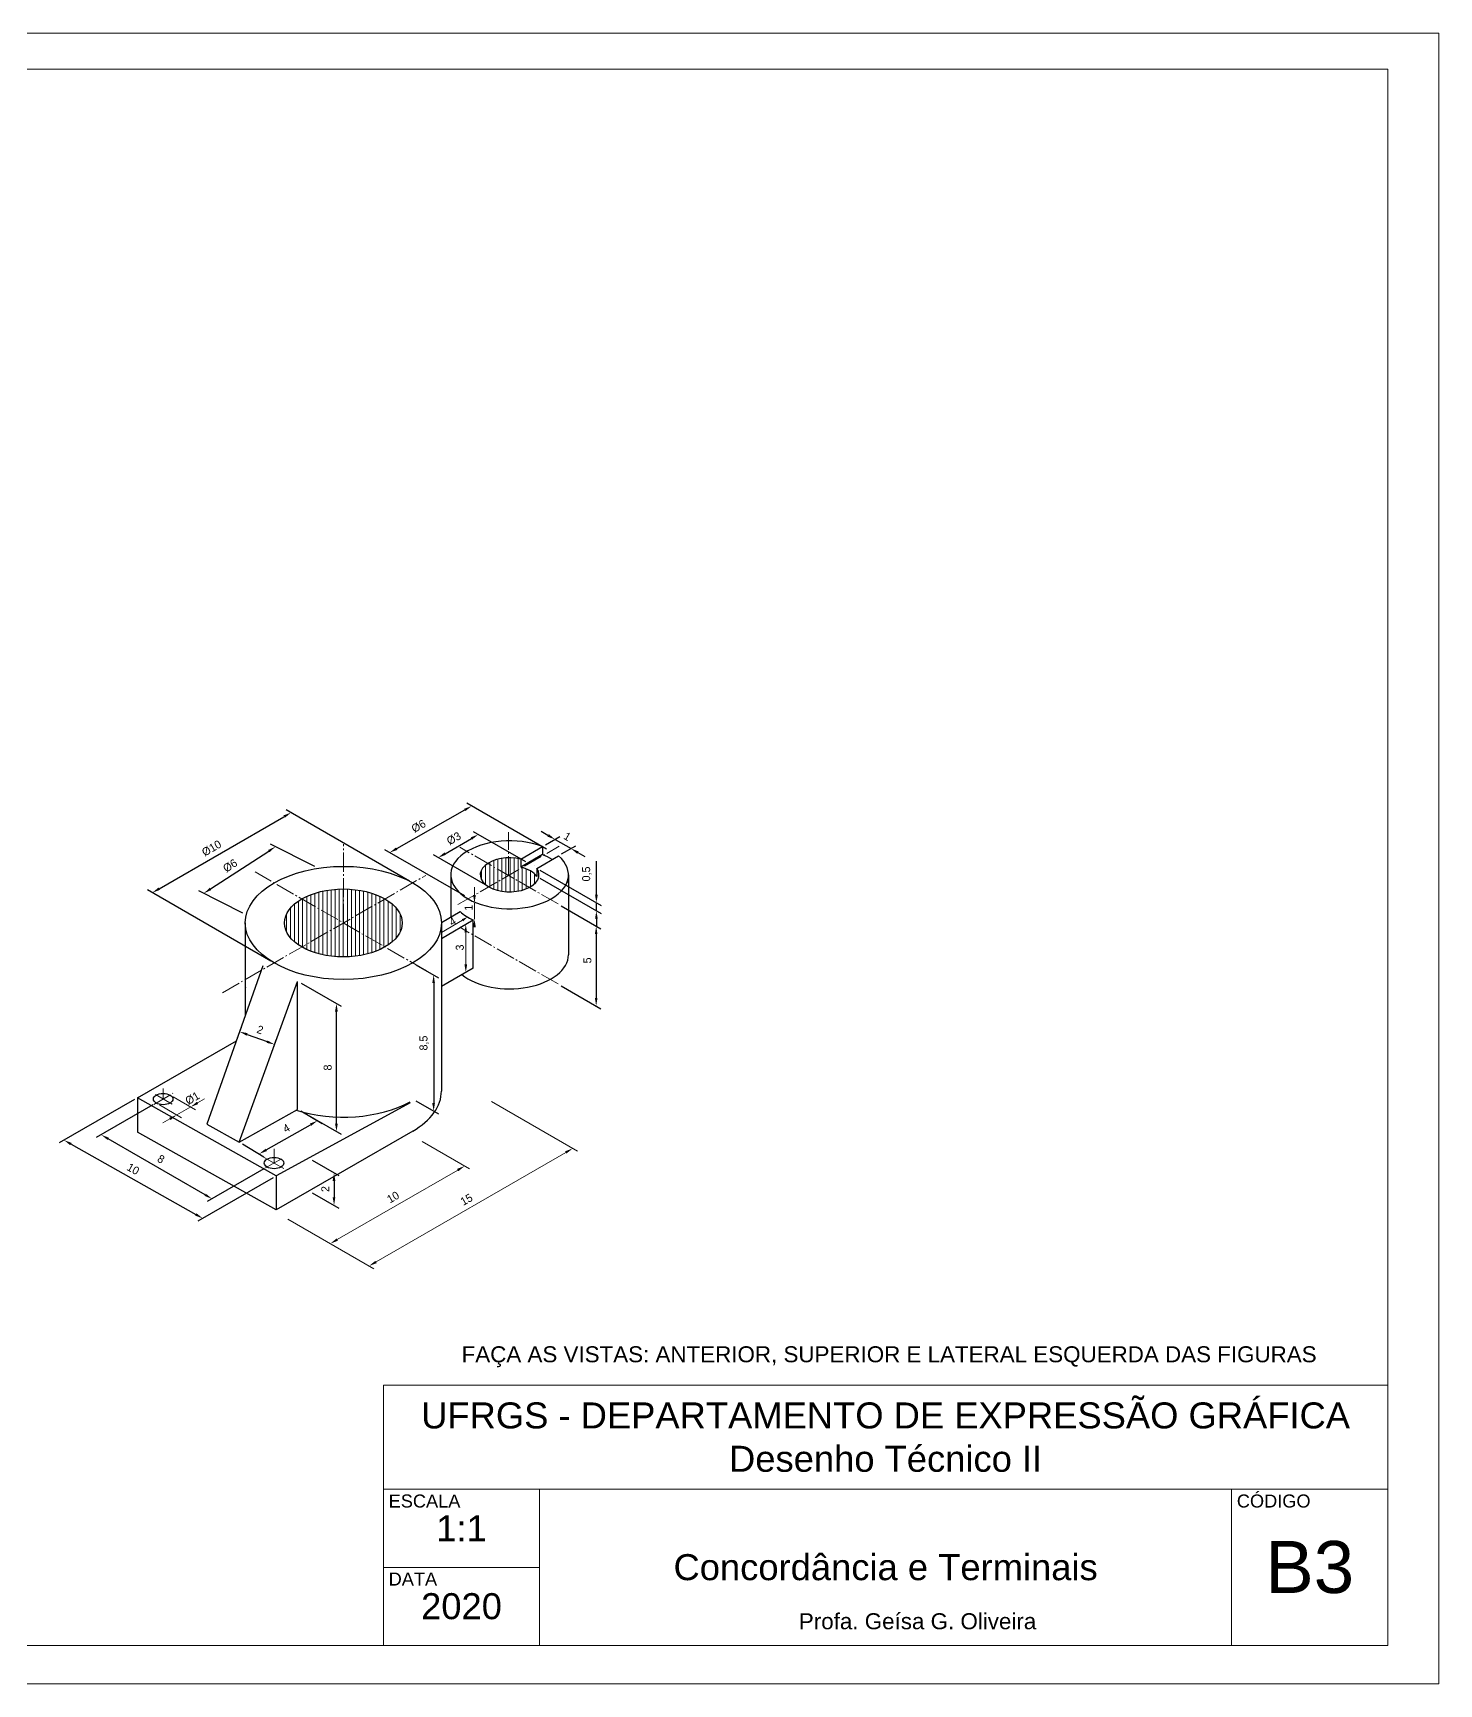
# Model space of a CAD drawing. Header units: millimetres. Extents: x -68 to 368, y -1 to 146.
# Drawn here: x 280.2 to 368, y 42.4 to 145.6 of the extents above; entities that cross this region are included whole.
import ezdxf

# ---------------------------------------------------------------- set-up
doc = ezdxf.new("R2010")
doc.units = ezdxf.units.MM
doc.header["$LTSCALE"] = 0.05
doc.linetypes.add('ACAD_ISO04W100', pattern=[30, 24, -3, 0, -3])
for name, color, linetype, lineweight in [('COTAS', 94, 'Continuous', 13), ('EIXOS', 142, 'ACAD_ISO04W100', 20), ('HACHURA', 252, 'Continuous', 13), ('MARGEM', 102, 'Continuous', 20), ('VISÍVEL', 7, 'Continuous', 30)]:
    doc.layers.add(name, color=color, linetype=linetype, lineweight=lineweight)
doc.styles.add('century', font='')
doc.styles.get('century').set_extended_font_data('Century Gothic')
doc.dimstyles.new('ISO-25', dxfattribs={"dimtxt": 0.5, "dimasz": 0.5, "dimexe": 0.3, "dimexo": 0.2, "dimgap": 0.3, "dimtad": 1, "dimtxsty": 'Standard', "dimcen": 2.5, "dimadec": 0, "dimazin": 0, "dimtfac": 1, "dimtmove": 0, "dimatfit": 3, "dimfxl": 1, "dimarcsym": 0})

# ---------------------------------------------------------------- blocks, each defined once
blk = doc.blocks.new('*D18')
at = {"layer": 'COTAS', "color": 0, "lineweight": -2, "transparency": 16777216}
for p, q in [((287.68, 78.61), (284.14, 76.57)), ((290.94, 72.99), (284.88, 76.49)), ((294.61, 74.61), (291.07, 72.57))]:
    blk.add_line(p, q, dxfattribs=at)
at = {"layer": 'COTAS', "color": 0, "transparency": 16777216}
for points in [[(284.92, 76.56), (284.84, 76.42), (284.44, 76.74)], [(290.98, 73.06), (290.9, 72.92), (291.37, 72.74)]]:
    blk.add_solid(points, dxfattribs=at)
at = {"layer": 'Defpoints', "color": 0, "transparency": 16777216}
for p in [(287.88, 78.72), (284.44, 76.74), (294.81, 74.72)]:
    blk.add_point(p, dxfattribs=at)
at = {"layer": 'COTAS', "color": 0, "transparency": 16777216, "insert": (288.18, 75.22), "char_height": 0.5, "attachment_point": 5, "rotation": 330}
blk.add_mtext('8', dxfattribs=at)
blk = doc.blocks.new('*D13')
at = {"layer": 'COTAS', "color": 0, "lineweight": -2, "transparency": 16777216}
for p, q in [((294.75, 75.8), (297.52, 77.37)), ((296.91, 78.23), (298.25, 77.44)), ((293.27, 76.17), (294.61, 75.37))]:
    blk.add_line(p, q, dxfattribs=at)
at = {"layer": 'COTAS', "color": 0, "transparency": 16777216}
for points in [[(297.48, 77.44), (297.56, 77.3), (297.96, 77.62)], [(294.71, 75.87), (294.79, 75.72), (294.32, 75.55)]]:
    blk.add_solid(points, dxfattribs=at)
at = {"layer": 'Defpoints', "color": 0, "transparency": 16777216}
for p in [(296.71, 78.35), (297.96, 77.62), (293.07, 76.28)]:
    blk.add_point(p, dxfattribs=at)
at = {"layer": 'COTAS', "color": 0, "transparency": 16777216, "insert": (296.01, 77.15), "char_height": 0.5, "attachment_point": 5, "rotation": 29.5773}
blk.add_mtext('4', dxfattribs=at)
blk = doc.blocks.new('*D14')
at = {"layer": 'COTAS', "color": 0, "lineweight": -2, "transparency": 16777216}
for p, q in [((297.63, 75.15), (299.29, 74.19)), ((298.99, 73.86), (298.99, 72.84)), ((297.63, 73.12), (299.29, 72.16))]:
    blk.add_line(p, q, dxfattribs=at)
at = {"layer": 'COTAS', "color": 0, "transparency": 16777216}
for points in [[(298.9, 73.86), (299.07, 73.86), (298.99, 74.36)], [(298.9, 72.84), (299.07, 72.84), (298.99, 72.34)]]:
    blk.add_solid(points, dxfattribs=at)
at = {"layer": 'Defpoints', "color": 0, "transparency": 16777216}
for p in [(297.43, 75.26), (297.43, 73.24), (298.99, 72.34)]:
    blk.add_point(p, dxfattribs=at)
at = {"layer": 'COTAS', "color": 0, "transparency": 16777216, "insert": (298.44, 73.35), "char_height": 0.5, "attachment_point": 5, "rotation": 90}
blk.add_mtext('2', dxfattribs=at)
blk = doc.blocks.new('*D15')
at = {"layer": 'COTAS', "color": 0, "lineweight": -2, "transparency": 16777216}
for p, q in [((297.78, 93.49), (295.02, 94.89)), ((291.27, 92.1), (294.91, 94.46)), ((293.3, 90.58), (290.54, 91.98))]:
    blk.add_line(p, q, dxfattribs=at)
at = {"layer": 'COTAS', "color": 0, "transparency": 16777216}
for points in [[(294.87, 94.53), (294.96, 94.39), (295.33, 94.74)], [(291.23, 92.17), (291.32, 92.03), (290.85, 91.82)]]:
    blk.add_solid(points, dxfattribs=at)
at = {"layer": 'Defpoints', "color": 0, "transparency": 16777216}
for p in [(295.33, 94.74), (297.99, 93.39), (293.51, 90.47)]:
    blk.add_point(p, dxfattribs=at)
at = {"layer": 'COTAS', "color": 0, "transparency": 16777216, "insert": (292.5, 93.55), "char_height": 0.5, "attachment_point": 5, "rotation": 33.0675}
blk.add_mtext('%%C6', dxfattribs=at)
blk = doc.blocks.new('*D19')
at = {"layer": 'COTAS', "color": 0, "lineweight": -2, "transparency": 16777216}
for p, q in [((303.7, 92.59), (296, 97.04)), ((288.07, 92.11), (295.86, 96.61)), ((295.04, 87.59), (287.34, 92.04))]:
    blk.add_line(p, q, dxfattribs=at)
at = {"layer": 'COTAS', "color": 0, "transparency": 16777216}
for points in [[(295.82, 96.69), (295.91, 96.54), (296.3, 96.86)], [(288.03, 92.19), (288.11, 92.04), (287.64, 91.86)]]:
    blk.add_solid(points, dxfattribs=at)
at = {"layer": 'Defpoints', "color": 0, "transparency": 16777216}
for p in [(296.3, 96.86), (303.9, 92.47), (295.24, 87.47)]:
    blk.add_point(p, dxfattribs=at)
at = {"layer": 'COTAS', "color": 0, "transparency": 16777216, "insert": (291.34, 94.64), "char_height": 0.5, "attachment_point": 5, "rotation": 30}
blk.add_mtext('%%C10', dxfattribs=at)
blk = doc.blocks.new('*D16')
at = {"layer": 'COTAS', "color": 0, "lineweight": -2, "transparency": 16777216}
for p, q in [((302.9, 94.62), (307.15, 97.03)), ((312.26, 94.58), (307.29, 97.45)), ((307.15, 91.67), (302.17, 94.54))]:
    blk.add_line(p, q, dxfattribs=at)
at = {"layer": 'COTAS', "color": 0, "transparency": 16777216}
for points in [[(307.11, 97.1), (307.19, 96.96), (307.59, 97.28)], [(302.86, 94.69), (302.95, 94.54), (302.47, 94.37)]]:
    blk.add_solid(points, dxfattribs=at)
at = {"layer": 'Defpoints', "color": 0, "transparency": 16777216}
for p in [(307.59, 97.28), (312.47, 94.46), (307.35, 91.55)]:
    blk.add_point(p, dxfattribs=at)
at = {"layer": 'COTAS', "color": 0, "transparency": 16777216, "insert": (304.27, 96.02), "char_height": 0.5, "attachment_point": 5, "rotation": 29.5988}
blk.add_mtext('%%C6', dxfattribs=at)
blk = doc.blocks.new('*D20')
at = {"layer": 'COTAS', "color": 0, "lineweight": -2, "transparency": 16777216}
for p, q in [((305.93, 94.3), (307.57, 95.25)), ((310.96, 93.79), (307.7, 95.67)), ((308.45, 92.35), (305.19, 94.23))]:
    blk.add_line(p, q, dxfattribs=at)
at = {"layer": 'COTAS', "color": 0, "transparency": 16777216}
for points in [[(307.53, 95.32), (307.61, 95.18), (308, 95.5)], [(305.89, 94.38), (305.97, 94.23), (305.49, 94.05)]]:
    blk.add_solid(points, dxfattribs=at)
at = {"layer": 'Defpoints', "color": 0, "transparency": 16777216}
for p in [(308, 95.5), (311.16, 93.67), (308.65, 92.23)]:
    blk.add_point(p, dxfattribs=at)
at = {"layer": 'COTAS', "color": 0, "transparency": 16777216, "insert": (306.47, 95.25), "char_height": 0.5, "attachment_point": 5, "rotation": 29.9057}
blk.add_mtext('%%C3', dxfattribs=at)
blk = doc.blocks.new('*D21')
at = {"layer": 'COTAS', "color": 0, "lineweight": -2, "transparency": 16777216}
for p, q in [((304.1, 87.36), (305.51, 86.55)), ((305.21, 86.22), (305.21, 78.72)), ((304.1, 78.86), (305.51, 78.05))]:
    blk.add_line(p, q, dxfattribs=at)
at = {"layer": 'COTAS', "color": 0, "transparency": 16777216}
for points in [[(305.12, 86.22), (305.29, 86.22), (305.21, 86.72)], [(305.12, 78.72), (305.29, 78.72), (305.21, 78.22)]]:
    blk.add_solid(points, dxfattribs=at)
at = {"layer": 'Defpoints', "color": 0, "transparency": 16777216}
for p in [(303.9, 87.47), (303.9, 78.97), (305.21, 78.22)]:
    blk.add_point(p, dxfattribs=at)
at = {"layer": 'COTAS', "color": 0, "transparency": 16777216, "insert": (304.62, 82.47), "char_height": 0.5, "attachment_point": 5, "rotation": 90}
blk.add_mtext('8,5', dxfattribs=at)
blk = doc.blocks.new('*D22')
at = {"layer": 'COTAS', "color": 0, "lineweight": -2, "transparency": 16777216}
for p, q in [((296.94, 86.21), (299.44, 84.77)), ((299.14, 77.44), (299.14, 84.44)), ((296.94, 78.21), (299.44, 76.77))]:
    blk.add_line(p, q, dxfattribs=at)
at = {"layer": 'COTAS', "color": 0, "transparency": 16777216}
for points in [[(299.05, 84.44), (299.22, 84.44), (299.14, 84.94)], [(299.05, 77.44), (299.22, 77.44), (299.14, 76.94)]]:
    blk.add_solid(points, dxfattribs=at)
at = {"layer": 'Defpoints', "color": 0, "transparency": 16777216}
for p in [(296.74, 86.32), (299.14, 84.94), (296.74, 78.32)]:
    blk.add_point(p, dxfattribs=at)
at = {"layer": 'COTAS', "color": 0, "transparency": 16777216, "insert": (298.59, 80.94), "char_height": 0.5, "attachment_point": 5, "rotation": 90}
blk.add_mtext('8', dxfattribs=at)
blk = doc.blocks.new('*D23')
at = {"layer": 'COTAS', "color": 0, "lineweight": -2, "transparency": 16777216}
for p, q in [((312.35, 95.44), (311.92, 95.69)), ((312.2, 94.86), (313.09, 95.37)), ((312.79, 95.19), (313.79, 94.62)), ((313.2, 94.28), (314.09, 94.79)), ((314.22, 94.37), (314.65, 94.12))]:
    blk.add_line(p, q, dxfattribs=at)
at = {"layer": 'COTAS', "color": 0, "transparency": 16777216}
for points in [[(312.4, 95.52), (312.31, 95.37), (312.79, 95.19)], [(314.26, 94.44), (314.18, 94.29), (313.79, 94.62)]]:
    blk.add_solid(points, dxfattribs=at)
at = {"layer": 'Defpoints', "color": 0, "transparency": 16777216}
for p in [(312, 94.74), (313, 94.16), (313.79, 94.62)]:
    blk.add_point(p, dxfattribs=at)
at = {"layer": 'COTAS', "color": 0, "transparency": 16777216, "insert": (313.56, 95.38), "char_height": 0.5, "attachment_point": 5, "rotation": 330}
blk.add_mtext('1', dxfattribs=at)
blk = doc.blocks.new('*D24')
at = {"layer": 'COTAS', "color": 0, "lineweight": -2, "transparency": 16777216}
for p, q in [((311.85, 93.27), (315.67, 91.06)), ((315.37, 91.73), (315.37, 93.83)), ((311.85, 92.77), (315.67, 90.56)), ((315.37, 90.73), (315.37, 91.23)), ((315.37, 90.23), (315.37, 89.73))]:
    blk.add_line(p, q, dxfattribs=at)
at = {"layer": 'COTAS', "color": 0, "transparency": 16777216}
for points in [[(315.29, 91.73), (315.46, 91.73), (315.37, 91.23)], [(315.29, 90.23), (315.46, 90.23), (315.37, 90.73)]]:
    blk.add_solid(points, dxfattribs=at)
at = {"layer": 'Defpoints', "color": 0, "transparency": 16777216}
for p in [(311.65, 93.38), (311.65, 92.88), (315.37, 90.73)]:
    blk.add_point(p, dxfattribs=at)
at = {"layer": 'COTAS', "color": 0, "transparency": 16777216, "insert": (314.78, 93.03), "char_height": 0.5, "attachment_point": 5, "rotation": 90}
blk.add_mtext('0,5', dxfattribs=at)
blk = doc.blocks.new('*D17')
at = {"layer": 'COTAS', "color": 0, "lineweight": -2, "transparency": 16777216}
for p, q in [((313.18, 91.04), (315.66, 89.61)), ((315.36, 89.28), (315.36, 85.28)), ((313.18, 86.04), (315.66, 84.61))]:
    blk.add_line(p, q, dxfattribs=at)
at = {"layer": 'COTAS', "color": 0, "transparency": 16777216}
for points in [[(315.28, 89.28), (315.44, 89.28), (315.36, 89.78)], [(315.28, 85.28), (315.44, 85.28), (315.36, 84.78)]]:
    blk.add_solid(points, dxfattribs=at)
at = {"layer": 'Defpoints', "color": 0, "transparency": 16777216}
for p in [(312.98, 91.16), (312.98, 86.16), (315.36, 84.78)]:
    blk.add_point(p, dxfattribs=at)
at = {"layer": 'COTAS', "color": 0, "transparency": 16777216, "insert": (314.81, 87.63), "char_height": 0.5, "attachment_point": 5, "rotation": 90}
blk.add_mtext('5', dxfattribs=at)
blk = doc.blocks.new('*D28')
at = {"layer": 'COTAS', "color": 0, "lineweight": -2, "transparency": 16777216}
for p, q in [((292.95, 82.8), (293.2, 83.46)), ((293.56, 83.01), (294.81, 82.56)), ((295.14, 82.01), (295.38, 82.67))]:
    blk.add_line(p, q, dxfattribs=at)
at = {"layer": 'COTAS', "color": 0, "transparency": 16777216}
for points in [[(293.59, 83.09), (293.53, 82.93), (293.09, 83.18)], [(294.83, 82.63), (294.78, 82.48), (295.28, 82.38)]]:
    blk.add_solid(points, dxfattribs=at)
at = {"layer": 'Defpoints', "color": 0, "transparency": 16777216}
for p in [(292.89, 82.61), (295.07, 81.82), (295.28, 82.38)]:
    blk.add_point(p, dxfattribs=at)
at = {"layer": 'COTAS', "color": 0, "transparency": 16777216, "insert": (294.37, 83.3), "char_height": 0.5, "attachment_point": 5, "rotation": 339.9823}
blk.add_mtext('2', dxfattribs=at)
blk = doc.blocks.new('*D29')
at = {"layer": 'COTAS', "color": 0, "lineweight": -2, "transparency": 16777216}
for p, q in [((286.52, 78.94), (281.82, 76.23)), ((282.56, 76.16), (290.35, 71.76)), ((295.18, 74.05), (290.48, 71.34))]:
    blk.add_line(p, q, dxfattribs=at)
at = {"layer": 'COTAS', "color": 0, "transparency": 16777216}
for points in [[(282.6, 76.23), (282.52, 76.08), (282.13, 76.4)], [(290.39, 71.84), (290.31, 71.69), (290.79, 71.52)]]:
    blk.add_solid(points, dxfattribs=at)
at = {"layer": 'Defpoints', "color": 0, "transparency": 16777216}
for p in [(286.72, 79.05), (295.38, 74.17), (290.79, 71.52)]:
    blk.add_point(p, dxfattribs=at)
at = {"layer": 'COTAS', "color": 0, "transparency": 16777216, "insert": (286.44, 74.6), "char_height": 0.5, "attachment_point": 5, "rotation": 330.5747}
blk.add_mtext('10', dxfattribs=at)

msp = doc.modelspace()

# ---------------------------------------------------------------- hatches: boundary and pattern name
at = {"layer": 'HACHURA'}
h = msp.add_hatch(dxfattribs=at)
h.set_pattern_fill('ANSI31', color=256, scale=0.08, angle=45)
h.set_pattern_definition([(90, (25.49933, -14.37459), (-0.254, 3e-17), [])])
edge = h.paths.add_edge_path()
edge.add_ellipse((309.953, 92.98), major_axis=(-1.837, 0), ratio=0.5773503, start_angle=271.98596, end_angle=317.80913)
edge.add_line((308.591, 93.692), (309.889, 92.943))
edge.add_line((309.889, 92.943), (309.889, 94.04))
edge = h.paths.add_edge_path()
edge.add_ellipse((309.953, 92.98), major_axis=(-1.837, 0), ratio=0.5773503, start_angle=317.80913, end_angle=405)
edge.add_line((308.654, 92.23), (309.889, 92.943))
edge.add_line((309.889, 92.943), (308.591, 93.692))
edge = h.paths.add_edge_path()
edge.add_line((309.889, 92.943), (308.654, 92.23))
edge.add_ellipse((309.953, 92.98), major_axis=(-1.837, 0), ratio=0.5773503, start_angle=405, end_angle=492.19087)
edge.add_line((311.186, 92.194), (309.889, 92.943))
edge = h.paths.add_edge_path()
edge.add_ellipse((309.953, 92.98), major_axis=(-1.837, 0), ratio=0.5773503, start_angle=247.63754, end_angle=271.98596)
edge.add_line((309.889, 94.04), (309.889, 92.943))
edge.add_line((309.889, 92.943), (310.744, 93.437))
edge.add_ellipse((309.953, 92.48), major_axis=(-1.837, 0), ratio=0.5773503, start_angle=244.47122, end_angle=247.63754)
edge.add_line((310.652, 93.461), (310.652, 93.961))
edge = h.paths.add_edge_path()
edge.add_ellipse((309.953, 92.48), major_axis=(-1.837, 0), ratio=0.5773503, start_angle=202.36246, end_angle=244.47122)
edge.add_line((310.744, 93.437), (309.889, 92.943))
edge.add_line((309.889, 92.943), (311.186, 92.194))
edge.add_ellipse((309.953, 92.98), major_axis=(-1.837, 0), ratio=0.5773503, start_angle=492.19087, end_angle=562.36246)
edge.add_line((311.652, 93.383), (311.652, 92.883))
h = msp.add_hatch(dxfattribs=at)
h.set_pattern_fill('ANSI31', color=256, scale=0.08, angle=45)
h.set_pattern_definition([(90, (25.49933, -13.87459), (-0.254, 3e-17), [])])
edge = h.paths.add_edge_path()
edge.add_ellipse((299.571, 89.973), major_axis=(-3.674, 0), ratio=0.5773503, start_angle=135, end_angle=225)
edge.add_line((302.169, 91.473), (299.571, 89.973))
edge.add_line((299.571, 89.973), (302.169, 88.473))
edge = h.paths.add_edge_path()
edge.add_ellipse((299.571, 89.973), major_axis=(-3.674, 0), ratio=0.5773503, start_angle=225, end_angle=270)
edge.add_line((299.571, 92.095), (299.571, 89.973))
edge.add_line((299.571, 89.973), (302.169, 91.473))
edge = h.paths.add_edge_path()
edge.add_ellipse((299.571, 89.973), major_axis=(-3.674, 0), ratio=0.5773503, start_angle=270, end_angle=315)
edge.add_line((296.973, 91.473), (299.571, 89.973))
edge.add_line((299.571, 89.973), (299.571, 92.095))
edge = h.paths.add_edge_path()
edge.add_ellipse((299.571, 89.973), major_axis=(-3.674, 0), ratio=0.5773503, start_angle=315, end_angle=405)
edge.add_line((296.973, 88.473), (299.571, 89.973))
edge.add_line((299.571, 89.973), (296.973, 91.473))
edge = h.paths.add_edge_path()
edge.add_line((299.571, 89.973), (296.973, 88.473))
edge.add_ellipse((299.571, 89.973), major_axis=(-3.674, 0), ratio=0.5773503, start_angle=45, end_angle=135)
edge.add_line((302.169, 88.473), (299.571, 89.973))

# ---------------------------------------------------------------- linework, layer by layer
at = {"layer": 'COTAS'}
for p, q in [((307.758, 91.716), (307.758, 92.216)), ((307.758, 90.2), (307.758, 91.216)), ((305.695, 89.377), (307.016, 90.14)), ((307.217, 89.388), (307.217, 87.383)), ((288.08, 78.608), (289.468, 77.807)), ((288.946, 79.108), (290.334, 78.307)), ((289.168, 77.98), (290.034, 78.48)), ((290.467, 78.73), (290.9, 78.98)), ((308.822, 78.815), (314.193, 75.714)), ((288.735, 77.73), (288.302, 77.48)), ((301.611, 68.796), (313.46, 75.637)), ((304.492, 76.315), (307.443, 74.611)), ((299.19, 70.193), (306.709, 74.535)), ((296.107, 71.473), (301.478, 68.372)), ((296.107, 71.473), (299.057, 69.77))]:
    msp.add_line(p, q, dxfattribs=at)
for points in [[(307.675, 91.716), (307.842, 91.716), (307.758, 91.216)], [(306.974, 90.212), (307.057, 90.068), (307.323, 90.343)], [(307.133, 89.388), (307.3, 89.388), (307.217, 89.888)], [(307.842, 89.7), (307.675, 89.7), (307.758, 90.2)], [(307.133, 87.383), (307.3, 87.383), (307.217, 86.883)], [(290.425, 78.802), (290.508, 78.658), (290.034, 78.48)], [(288.693, 77.802), (288.776, 77.658), (289.168, 77.98)], [(313.419, 75.709), (313.502, 75.565), (313.893, 75.887)], [(306.668, 74.607), (306.751, 74.462), (307.143, 74.785)], [(299.149, 70.265), (299.232, 70.121), (298.757, 69.943)], [(301.569, 68.868), (301.653, 68.724), (301.178, 68.546)]]:
    msp.add_solid(points, dxfattribs=at)
at = {"layer": 'EIXOS'}
for p, q in [((299.571, 89.973), (299.571, 94.891)), ((309.889, 92.943), (309.889, 95.646)), ((306.726, 91.117), (313.052, 94.769)), ((312.979, 91.159), (306.847, 94.699)), ((292.022, 85.615), (304.717, 92.944)), ((304.76, 86.978), (294.051, 93.161)), ((312.979, 86.159), (306.847, 89.699)), ((288.313, 78.973), (288.313, 79.629)), ((287.728, 78.636), (288.928, 79.329)), ((288.875, 78.649), (287.764, 79.29)), ((295.241, 74.973), (294.487, 75.409)), ((294.671, 74.645), (295.792, 75.292)), ((295.241, 74.973), (295.241, 75.87)), ((295.241, 74.973), (295.847, 74.624))]:
    msp.add_line(p, q, dxfattribs=at)
at = {"layer": 'MARGEM'}
for p, q in [((302.074, 61.093), (364.799, 61.093)), ((302.074, 44.843), (302.074, 61.093)), ((302.074, 54.593), (364.799, 54.593)), ((311.824, 54.593), (311.824, 44.843)), ((355.049, 54.593), (355.049, 44.843)), ((302.074, 49.718), (311.824, 49.718)), ((302.074, 44.843), (364.799, 44.843))]:
    msp.add_line(p, q, dxfattribs=at)
for points in [[(367.999, 42.432), (204.222, 42.432), (204.222, 145.565), (367.999, 145.565)], [(364.799, 44.843), (206.493, 44.843), (206.493, 143.297), (364.799, 143.297)]]:
    msp.add_lwpolyline(points, close=True, dxfattribs=at)
at = {"layer": 'VISÍVEL'}
for p, q in [((310.652, 93.961), (312.002, 94.74)), ((312.002, 94.24), (310.652, 93.461)), ((310.652, 93.961), (310.652, 93.461)), ((311.652, 93.383), (313.002, 94.163)), ((312.002, 94.74), (312.002, 94.24)), ((306.278, 92.98), (306.278, 90.346)), ((311.652, 93.383), (311.652, 92.883)), ((313.627, 92.98), (313.627, 87.98)), ((293.447, 89.973), (293.447, 84.211)), ((305.695, 90.009), (306.858, 90.681)), ((305.695, 89.009), (307.682, 90.157)), ((305.695, 89.973), (305.695, 79.473)), ((307.682, 87.151), (307.682, 90.157)), ((294.531, 87.297), (291.052, 77.393)), ((307.682, 87.151), (305.695, 86.009)), ((293.052, 76.282), (296.71, 86.323)), ((296.71, 78.323), (296.71, 86.323)), ((286.717, 79.052), (292.886, 82.614)), ((295.377, 74.167), (286.717, 79.052)), ((286.717, 79.052), (286.717, 76.895)), ((303.74, 78.728), (295.377, 74.167)), ((291.052, 77.393), (293.052, 76.282)), ((293.052, 76.282), (296.71, 78.323)), ((295.377, 72.052), (286.717, 76.895)), ((303.901, 76.973), (295.377, 72.052)), ((295.377, 74.167), (295.377, 72.052))]:
    msp.add_line(p, q, dxfattribs=at)
for centre, major_axis, start_param, end_param in [((309.953, 92.98), (-3.674, 0), 4.1206491, 10.0165178), ((309.953, 92.98), (-1.837, 0), 4.3220905, 9.8150765), ((309.953, 92.48), (-3.674, 0), 10.1843898, 10.4038344), ((309.953, 92.48), (-1.837, 0), 3.5318911, 4.3220905), ((309.953, 92.48), (-3.674, 0), 6.1650597, 6.2831853), ((309.953, 92.48), (-3.674, 0), 9.424778, 9.5429036), ((309.953, 91.825), (-3.674, 0), 6.8526894, 7.187863), ((309.953, 87.98), (-3.674, 0), 6.9053597, 9.424778), ((299.571, 85.973), (-6.124, 0), 6.2831853, 6.293186), ((299.571, 79.473), (-6.124, 0), 2.3561945, 3.1415927), ((299.571, 81.377), (-6.124, 0), 7.3525768, 8.6033113)]:
    msp.add_ellipse(centre, major_axis=major_axis, ratio=0.5773503, start_param=start_param, end_param=end_param, dxfattribs=at)
for centre, major_axis in [((299.571, 89.973), (-6.124, 0)), ((299.571, 89.973), (-3.674, 0)), ((288.313, 78.973), (-0.612, 0)), ((295.241, 74.973), (-0.612, 0))]:
    msp.add_ellipse(centre, major_axis=major_axis, ratio=0.5773503, dxfattribs=at)

# ---------------------------------------------------------------- texts
at = {"layer": 'COTAS', "char_height": 0.5, "attachment_point": 5}
for s, insert, rotation in [('1', (307.387, 90.928), 90), ('4', (306.385, 90.065), 30), ('3', (306.844, 88.438), 90), ('%%C1', (290.141, 79.019), 30), ('10', (302.675, 72.84), 30), ('15', (307.261, 72.693), 30)]:
    msp.add_mtext(s, dxfattribs=dict(at, insert=insert, rotation=rotation))
at = {"layer": 'MARGEM', "char_height": 1, "width": 56.65159, "attachment_point": 1, "style": 'century'}
for s, insert in [('\\pxt32;{\\fArial|b0|i0|c0|p34;FAÇA AS VISTAS: ANTERIOR, SUPERIOR E LATERAL ESQUERDA DAS FIGURAS}', (306.956, 63.528)), ('\\pxt32;{\\fArial|b0|i0|c0|p34;Profa. Geísa G. Oliveira}', (328.019, 46.851))]:
    msp.add_mtext(s, dxfattribs=dict(at, insert=insert))
at = {"layer": 'MARGEM'}
for s, insert, char_height, width, attachment_point in [('{\\fArial|b0|i0|c0|p34;UFRGS - DEPARTAMENTO DE EXPRESSÃO GRÁFICA\\PDesenho Técnico II}', (333.437, 57.843), 1.625, 62.86121, 5), ('{\\fArial|b0|i0|c0|p34;ESCALA}', (302.399, 54.268), 0.8125, 4.89027, 1), ('{\\fArial|b0|i0|c0|p34;CÓDIGO}', (355.374, 54.268), 0.8125, 4.89027, 1), ('{\\fArial|b0|i0|c0|p34;1:1}', (306.949, 52.156), 1.625, 9.3697, 5), ('{\\fArial|b0|i0|c0|p34;Concordância e Terminais}', (333.437, 49.718), 1.625, 42.64536, 5), ('{\\fArial|b0|i0|c0|p34;B3}', (359.924, 49.718), 3.25, 9.0119, 5), ('{\\fArial|b0|i0|c0|p34;DATA}', (302.399, 49.393), 0.8125, 4.89027, 1), ('{\\fArial|b0|i0|c0|p34;2020}', (306.949, 47.281), 1.625, 9.1908, 5)]:
    msp.add_mtext(s, dxfattribs=dict(at, insert=insert, char_height=char_height, width=width, attachment_point=attachment_point))

# ---------------------------------------------------------------- dimensions: what is measured, and where the dimension line sits
at = {"layer": 'COTAS'}
for base, p1, p2, angle, text, picture, middle in [((296.297, 96.864), (295.241, 87.473), (303.901, 92.473), 30, '%%C<>', '*D19', (291.614, 94.16)), ((307.587, 97.276), (307.349, 91.553), (312.466, 94.459), 29.5988, '%%C6', '*D16', (304.542, 95.546)), ((295.331, 94.737), (293.509, 90.473), (297.986, 93.388), 33.06754, '%%C6', '*D15', (292.796, 93.087)), ((308.002, 95.497), (308.654, 92.23), (311.162, 93.673), 29.9057, '%%C3', '*D20', (306.748, 94.776)), ((290.787, 71.517), (286.717, 79.052), (295.377, 74.167), 330.57473, '10', '*D29', (286.173, 74.119)), ((297.955, 77.616), (293.068, 76.282), (296.708, 78.348), 29.57735, '4', '*D13', (296.286, 76.668))]:
    dim = msp.add_linear_dim(base=base, p1=p1, p2=p2, angle=angle, text=text, dimstyle='ISO-25', dxfattribs=at)
    dim.commit()
    dim.dimension.update_dxf_attribs({"geometry": picture, "text_midpoint": middle, "dimtype": 161})
for p1, p2, distance, text, picture, middle in [((312.002, 94.74), (313.002, 94.163), 0.785, '1', '*D23', (313.562, 95.381)), ((292.886, 82.614), (295.069, 81.819), 0.602, '2', '*D28', (294.372, 83.299)), ((297.429, 75.263), (297.429, 73.236), 1.559, '2', '*D14', (298.437, 73.35))]:
    dim = msp.add_aligned_dim(p1=p1, p2=p2, distance=distance, text=text, dimstyle='ISO-25', dxfattribs=at)
    dim.commit()
    dim.dimension.update_dxf_attribs({"geometry": picture, "text_midpoint": middle})
for base, p1, p2, picture, middle in [((315.374, 90.734), (311.652, 93.383), (311.652, 92.883), '*D24', (315.374, 93.034)), ((315.361, 84.784), (312.979, 91.159), (312.979, 86.159), '*D17', (315.361, 87.634))]:
    dim = msp.add_linear_dim(base=base, p1=p1, p2=p2, angle=270, dimstyle='ISO-25', dxfattribs=at)
    dim.commit()
    dim.dimension.update_dxf_attribs({"geometry": picture, "text_midpoint": middle, "dimtype": 161})
for p1, p2, distance, picture, middle in [((303.901, 87.473), (303.901, 78.973), 1.306, '*D21', (304.615, 82.47)), ((296.745, 78.325), (296.745, 86.325), -2.391, '*D22', (298.586, 80.944)), ((294.808, 74.723), (287.88, 78.723), 3.436, '*D18', (288.183, 75.216))]:
    dim = msp.add_aligned_dim(p1=p1, p2=p2, distance=distance, dimstyle='ISO-25', dxfattribs=at)
    dim.commit()
    dim.dimension.update_dxf_attribs({"geometry": picture, "text_midpoint": middle})

doc.saveas('drawing.dxf')
